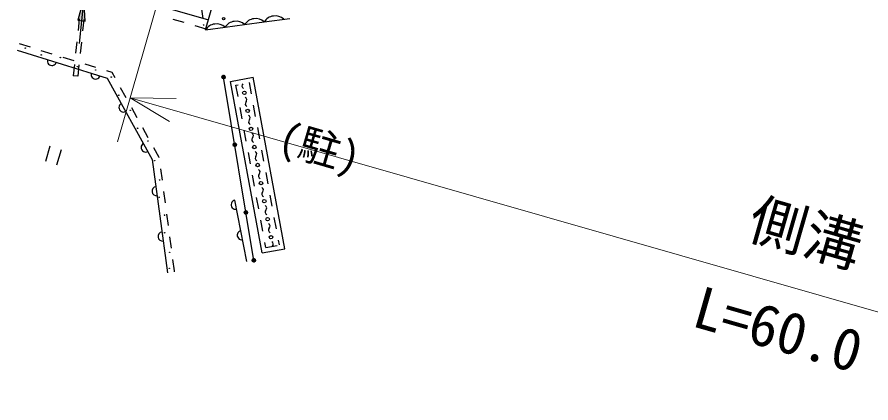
# Model space of a CAD drawing. Units: millimetres, scale not verified. Extents: x 40000 to 680000, y 20000 to 380000.
# Drawn here: x 403027 to 440326, y 260520 to 277396 of the extents above; entities that cross this region are included whole.
import ezdxf
from ezdxf.enums import TextEntityAlignment as Align

# ---------------------------------------------------------------- set-up
doc = ezdxf.new("R2010")
doc.units = ezdxf.units.MM
doc.header["$LTSCALE"] = 1000
doc.layers.add('作業ﾚｲﾔ1', color=7, linetype='Continuous', lineweight=25)
doc.styles.add('@ＭＳ ゴシック', font='')
doc.styles.add('ＭＳ ゴシック', font='')
doc.styles.get('@ＭＳ ゴシック').set_extended_font_data('@MS Gothic')
doc.styles.get('ＭＳ ゴシック').set_extended_font_data('MS Gothic')

msp = doc.modelspace()

# ---------------------------------------------------------------- hatches: boundary and pattern name
at = {"layer": '作業ﾚｲﾔ1'}
msp.add_hatch(color=256, dxfattribs=at).paths.add_polyline_path([(405947, 278235), (405674, 277258), (406005, 277223)])

# ---------------------------------------------------------------- linework, layer by layer
at = {"layer": '作業ﾚｲﾔ1', "lineweight": 13}
for p, q in [((415970, 301738), (407420, 271941)), ((465645, 257316), (407972, 273863)), ((409972, 273828), (407972, 273863)), ((407972, 273863), (409686, 272833))]:
    msp.add_line(p, q, dxfattribs=at)
at = {"layer": '作業ﾚｲﾔ1'}
for p, q in [((409233, 289512), (411148, 277340)), ((406679, 278638), (411385, 277271)), ((411258, 276834), (411682, 278293)), ((405947, 278235), (405733, 276246)), ((405745, 277312), (405692, 276815)), ((405944, 277291), (405891, 276794)), ((409833, 277306), (410313, 277166)), ((412967, 277067), (413822, 277183)), ((413822, 277183), (414940, 277335)), ((410794, 277027), (411274, 276887)), ((411258, 276834), (412113, 276951)), ((412113, 276951), (412967, 277067)), ((403115, 276234), (403593, 276087)), ((405638, 276318), (405585, 275821)), ((405837, 276297), (405784, 275800)), ((403027, 275948), (406963, 274730)), ((404071, 275939), (404548, 275791)), ((405026, 275643), (405504, 275496)), ((405532, 275324), (405478, 274827)), ((405730, 275302), (405677, 274805)), ((405981, 275348), (406459, 275200)), ((405677, 274805), (405478, 274827)), ((406963, 274730), (408934, 271170)), ((412091, 274827), (411973, 274763)), ((412084, 274831), (411974, 274771)), ((412098, 274822), (411974, 274754)), ((412075, 274835), (411975, 274780)), ((412103, 274816), (411976, 274747)), ((412065, 274838), (411978, 274791)), ((412108, 274811), (411978, 274739)), ((412112, 274804), (411981, 274732)), ((412053, 274840), (411983, 274802)), ((412116, 274798), (411985, 274726)), ((412119, 274791), (411989, 274720)), ((412035, 274839), (411993, 274816)), ((412121, 274783), (411994, 274714)), ((412123, 274776), (411999, 274708)), ((412123, 274768), (412006, 274703)), ((412123, 274759), (412013, 274699)), ((412122, 274750), (412022, 274695)), ((412119, 274739), (412032, 274692)), ((412113, 274728), (412045, 274690)), ((413369, 266752), (412048, 274765)), ((412103, 274713), (412063, 274692)), ((412354, 274581), (413338, 274763)), ((413734, 267086), (412354, 274581)), ((413268, 274038), (413177, 274530)), ((414718, 267267), (413338, 274763)), ((407534, 274317), (407777, 273880)), ((412587, 274421), (412685, 274439)), ((412678, 273929), (412587, 274421)), ((408019, 273442), (408261, 273005)), ((412859, 272946), (412768, 273438)), ((413449, 273054), (413358, 273546)), ((408503, 272567), (408746, 272130)), ((413040, 271962), (412949, 272454)), ((413630, 272071), (413539, 272563)), ((404461, 271747), (404264, 271076)), ((404768, 270928), (404965, 271600)), ((412572, 271871), (412461, 271811)), ((412579, 271867), (412461, 271802)), ((412585, 271862), (412462, 271794)), ((412563, 271875), (412463, 271820)), ((412591, 271856), (412463, 271787)), ((412553, 271878), (412466, 271830)), ((412596, 271850), (412466, 271779)), ((412600, 271844), (412469, 271772)), ((412541, 271880), (412471, 271842)), ((412604, 271838), (412472, 271766)), ((412607, 271831), (412477, 271760)), ((412523, 271879), (412481, 271856)), ((412609, 271823), (412482, 271754)), ((412610, 271816), (412487, 271748)), ((412611, 271807), (412494, 271743)), ((412611, 271799), (412501, 271739)), ((412609, 271789), (412510, 271735)), ((412607, 271779), (412520, 271732)), ((412601, 271768), (412532, 271730)), ((412590, 271753), (412550, 271732)), ((413811, 271087), (413720, 271579)), ((408934, 271170), (409593, 266216)), ((413221, 270979), (413130, 271471)), ((409292, 270758), (409358, 270263)), ((413402, 269995), (413311, 270487)), ((413992, 270104), (413901, 270596)), ((409424, 269767), (409490, 269271)), ((413070, 266710), (412540, 269385)), ((413583, 269012), (413492, 269504)), ((414173, 269121), (414083, 269612)), ((409555, 268776), (409621, 268280)), ((413059, 268911), (412949, 268851)), ((413067, 268907), (412949, 268842)), ((413051, 268915), (412950, 268860)), ((413073, 268902), (412950, 268834)), ((413079, 268896), (412951, 268827)), ((413041, 268918), (412953, 268870)), ((413084, 268890), (412954, 268819)), ((413088, 268884), (412956, 268812)), ((413028, 268920), (412958, 268882)), ((413092, 268878), (412960, 268806)), ((413094, 268871), (412964, 268800)), ((413011, 268919), (412969, 268896)), ((413097, 268863), (412969, 268794)), ((413098, 268856), (412975, 268788)), ((413099, 268847), (412982, 268783)), ((413099, 268839), (412989, 268779)), ((413097, 268829), (412998, 268775)), ((413094, 268819), (413008, 268772)), ((413089, 268808), (413020, 268770)), ((413078, 268793), (413038, 268772)), ((414354, 268137), (414264, 268629)), ((413764, 268028), (413673, 268520)), ((409687, 267784), (409753, 267289)), ((413895, 267319), (413855, 267537)), ((414485, 267428), (414445, 267645)), ((413734, 267086), (414718, 267267)), ((413895, 267319), (414386, 267410)), ((409819, 266793), (409885, 266297)), ((413404, 266818), (413294, 266758)), ((413412, 266813), (413294, 266749)), ((413396, 266822), (413295, 266767)), ((413418, 266808), (413295, 266741)), ((413424, 266803), (413296, 266733)), ((413386, 266825), (413298, 266777)), ((413429, 266797), (413298, 266726)), ((413433, 266791), (413301, 266719)), ((413373, 266827), (413303, 266789)), ((413436, 266784), (413305, 266712)), ((413439, 266777), (413309, 266706)), ((413356, 266826), (413314, 266803)), ((413442, 266770), (413314, 266700)), ((413443, 266762), (413320, 266695)), ((413444, 266754), (413326, 266690)), ((413444, 266745), (413334, 266686)), ((413442, 266736), (413342, 266682)), ((413439, 266726), (413353, 266679)), ((413434, 266714), (413365, 266677)), ((413423, 266700), (413383, 266678)), ((409885, 266297), (409891, 266255))]:
    msp.add_line(p, q, dxfattribs=at)
msp.add_lwpolyline([(405947, 278235), (405674, 277258), (406005, 277223)], close=True, dxfattribs=at)
for points in [[(406937, 275052), (407167, 274981), (407292, 274754)], [(408988, 271693), (409224, 271266), (409226, 271254)]]:
    msp.add_lwpolyline(points, dxfattribs=at)
for centre, radius in [((412046, 277322), 50), ((411171, 277047), 10), ((403386, 276036), 10), ((404081, 275742), 10), ((404917, 275625), 10), ((405659, 275228), 10), ((406461, 275082), 10), ((407138, 274768), 10), ((412048, 274765), 75), ((412955, 274081), 75), ((407470, 273979), 10), ((407968, 273321), 10), ((413100, 273292), 75), ((408288, 272535), 10), ((413245, 272503), 75), ((408740, 271980), 10), ((412536, 271805), 75), ((413391, 271713), 75), ((409036, 271112), 10), ((413536, 270924), 75), ((409250, 270268), 10), ((413681, 270135), 75), ((409234, 269517), 10), ((413826, 269346), 75), ((409465, 268732), 10), ((413024, 268845), 75), ((413972, 268557), 75), ((409470, 267962), 10), ((414117, 267768), 75), ((409691, 267103), 10), ((413369, 266752), 75), ((409678, 266403), 10)]:
    msp.add_circle(centre, radius, dxfattribs=at)
for centre, radius, start, end in [((412589, 276647), 565, 47.9794, 147.5215), ((413444, 276764), 565, 47.9794, 147.5215), ((414298, 276880), 565, 47.9794, 147.5215), ((411735, 276531), 565, 47.9794, 147.5215), ((404549, 275477), 200, 162.8115, 342.8115), ((406460, 274886), 200, 162.8115, 342.8115), ((412975, 274390), 126, 137.4361, 243.4269), ((412935, 273771), 126, 317.4361, 63.4269), ((407677, 273441), 200, 118.9792, 298.9792), ((413120, 273601), 126, 137.4361, 243.4269), ((413080, 272982), 126, 317.4361, 63.4269), ((413265, 272812), 126, 137.4361, 243.4269), ((413225, 272193), 126, 317.4361, 63.4269), ((413410, 272023), 126, 137.4361, 243.4269), ((408646, 271691), 200, 118.9792, 298.9792), ((413371, 271404), 126, 317.4361, 63.4269), ((413556, 271234), 126, 137.4361, 243.4269), ((413516, 270615), 126, 317.4361, 63.4269), ((413701, 270445), 126, 137.4361, 243.4269), ((409120, 269778), 200, 97.5728, 277.5728), ((413661, 269826), 126, 317.4361, 63.4269), ((413846, 269656), 126, 137.4361, 243.4269), ((412577, 269190), 199, 100.5577, 281.8601), ((413807, 269037), 126, 317.4361, 63.4269), ((413992, 268867), 126, 137.4361, 243.4269), ((413952, 268247), 126, 317.4361, 63.4269), ((409383, 267796), 200, 97.5728, 277.5728), ((412842, 267852), 199, 100.5577, 281.8601), ((414137, 268078), 126, 137.4361, 243.4269), ((414097, 267458), 126, 317.4361, 63.4269)]:
    msp.add_arc(centre, radius, start, end, dxfattribs=at)

# ---------------------------------------------------------------- texts
at = {"layer": '作業ﾚｲﾔ1', "style": 'ＭＳ ゴシック'}
for s, height, rotation, p in [('(駐)', 1320, 343.647, (415955, 270671)), ('側溝', 1833, 343.991, (437084, 266551))]:
    msp.add_text(s, height=height, rotation=rotation, dxfattribs=at).set_placement(p, align=Align.BOTTOM_CENTER)
at = {"layer": '作業ﾚｲﾔ1', "style": '@ＭＳ ゴシック'}
msp.add_text('L=60.0', height=1833, rotation=343.991, dxfattribs=at).set_placement((436533, 264628), align=Align.TOP_CENTER)

doc.saveas('drawing.dxf')
